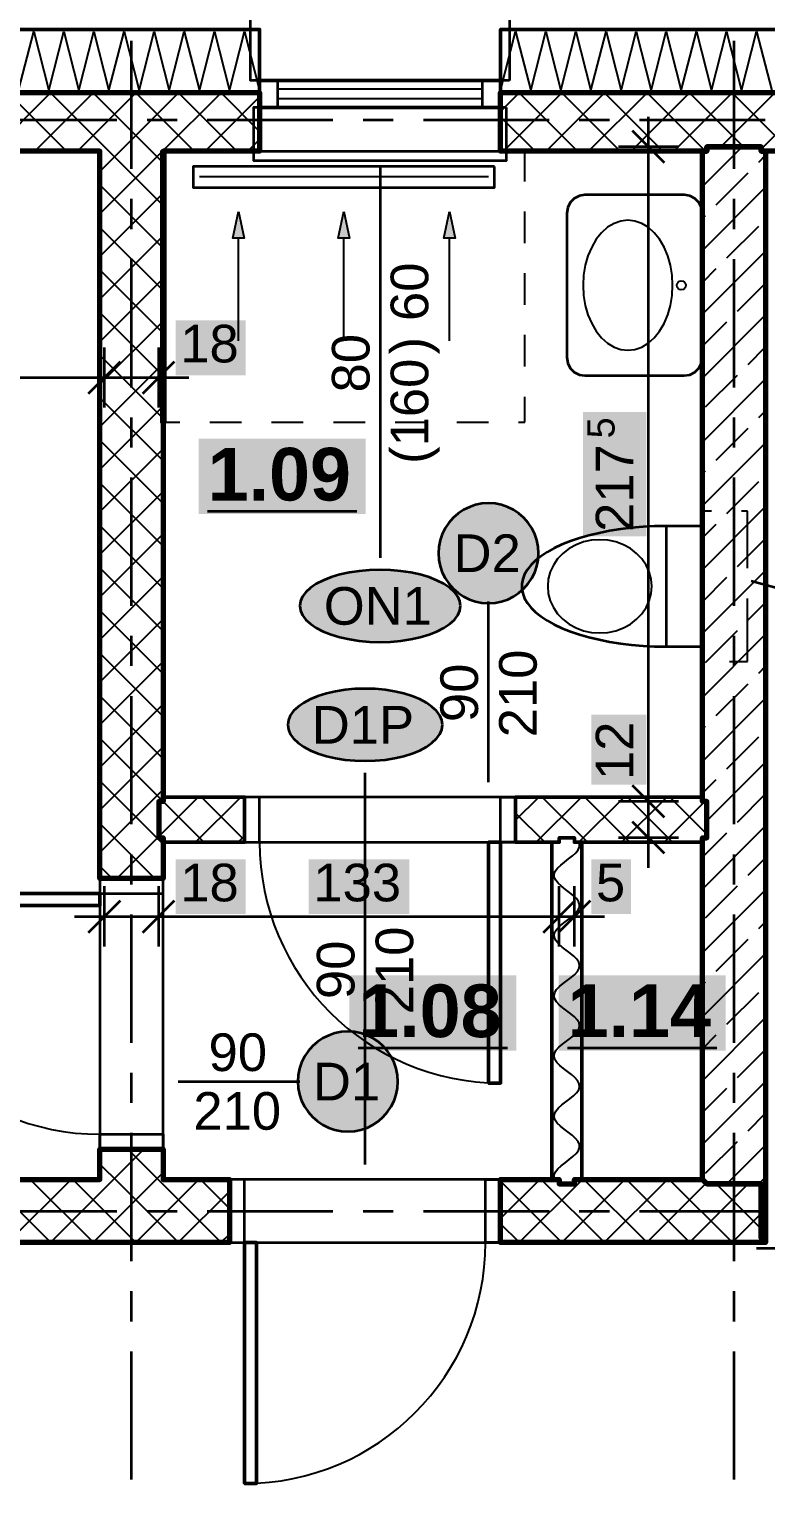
# Model space of a CAD drawing. Header units: metres. Extents: x -6.2 to 22.3, y -6.3 to 13.3.
# Drawn here: x 3.536 to 5.98, y 4.183 to 9.05 of the extents above; entities that cross this region are included whole.
import ezdxf

# ---------------------------------------------------------------- set-up
doc = ezdxf.new("R2010")
doc.units = ezdxf.units.M
for name, pattern in [('KRESKOWA', [5.25, 4.2, -1.05]), ('KRESKOWA_DROBNA', [3.15, 2.1, -1.05]), ('PUNKTOWA', [10.5, 8.4, -1.05, 0, -1.05])]:
    doc.linetypes.add(name, pattern=pattern)
for name, color, linetype, lineweight in [('A-DRZWI', 3, 'Continuous', 35), ('A-KRESKOWANIE', 8, 'Continuous', 18), ('A-MASKA', 7, 'Continuous', 18), ('A-NAD-CIECIEM', 8, 'KRESKOWA', 25), ('A-OKNA', 3, 'Continuous', 35), ('A-OPISY', 2, 'Continuous', 25), ('A-OSIE', 1, 'PUNKTOWA', 25), ('A-POMIESZCZENIA', 2, 'Continuous', 25), ('A-SANITARNE', 6, 'Continuous', 25), ('A-SCHODY', 6, 'Continuous', 25), ('A-SCIANY-DZIAL', 7, 'Continuous', 35), ('A-SCIANY-IZOL', 4, 'Continuous', 35), ('A-SCIANY-KONSTR', 7, 'Continuous', 50), ('A-WIDOK', 7, 'Continuous', 25), ('A-WYMIARY', 1, 'Continuous', 25)]:
    doc.layers.add(name, color=color, linetype=linetype, lineweight=lineweight)
doc.styles.add('PL_ARIAL', font='arial.ttf')
doc.styles.add('PL_ARIAL_B', font='arialbd.ttf')

msp = doc.modelspace()

# ---------------------------------------------------------------- hatches: boundary and pattern name
at = {"layer": 'A-MASKA', "true_color": 0xffffff}
for points in [[(4.0215, 7.9012), (4.2536, 7.9012), (4.2536, 8.0837), (4.0215, 8.0837)], [(5.5835, 7.3658), (5.5835, 7.7792), (5.3735, 7.7792), (5.3735, 7.3658)], [(5.5835, 6.5415), (5.5835, 6.7736), (5.401, 6.7736), (5.401, 6.5415)], [(4.0215, 6.1111), (4.2536, 6.1111), (4.2536, 6.2936), (4.0215, 6.2936)], [(4.4634, 6.1111), (4.7966, 6.1111), (4.7966, 6.2936), (4.4634, 6.2936)], [(5.4015, 6.1111), (5.5325, 6.1111), (5.5325, 6.2936), (5.4015, 6.2936)]]:
    msp.add_hatch(color=7, dxfattribs=at).paths.add_polyline_path(points)
at = {"layer": 'A-OPISY', "true_color": 0xffffff}
for points in [[(5.2261, 7.31), (5.2247, 7.3317), (5.2205, 7.353), (5.2135, 7.3736), (5.2039, 7.3931), (5.1918, 7.4111), (5.1775, 7.4275), (5.1611, 7.4418), (5.1431, 7.4539), (5.1236, 7.4635), (5.103, 7.4705), (5.0817, 7.4747), (5.06, 7.4761), (5.0383, 7.4747), (5.017, 7.4705), (4.9964, 7.4635), (4.9769, 7.4539), (4.9589, 7.4418), (4.9425, 7.4275), (4.9282, 7.4111), (4.9161, 7.3931), (4.9065, 7.3736), (4.8995, 7.353), (4.8953, 7.3317), (4.8939, 7.31), (4.8953, 7.2883), (4.8995, 7.267), (4.9065, 7.2464), (4.9161, 7.2269), (4.9282, 7.2089), (4.9425, 7.1925), (4.9589, 7.1782), (4.9769, 7.1661), (4.9964, 7.1565), (5.017, 7.1495), (5.0383, 7.1453), (5.06, 7.1439), (5.0817, 7.1453), (5.103, 7.1495), (5.1236, 7.1565), (5.1431, 7.1661), (5.1611, 7.1782), (5.1775, 7.1925), (5.1918, 7.2089), (5.2039, 7.2269), (5.2135, 7.2464), (5.2205, 7.267), (5.2247, 7.2883)], [(4.9668, 7.135), (4.9645, 7.1507), (4.9577, 7.1661), (4.9465, 7.1809), (4.931, 7.195), (4.9117, 7.2081), (4.8886, 7.2199), (4.8624, 7.2302), (4.8334, 7.2389), (4.8021, 7.2459), (4.7691, 7.2509), (4.7348, 7.254), (4.7, 7.255), (4.6652, 7.254), (4.6309, 7.2509), (4.5979, 7.2459), (4.5666, 7.2389), (4.5376, 7.2302), (4.5114, 7.2199), (4.4883, 7.2081), (4.469, 7.195), (4.4535, 7.1809), (4.4423, 7.1661), (4.4355, 7.1507), (4.4332, 7.135), (4.4355, 7.1193), (4.4423, 7.1039), (4.4535, 7.0891), (4.469, 7.075), (4.4883, 7.0619), (4.5114, 7.0501), (4.5376, 7.0398), (4.5666, 7.0311), (4.5979, 7.0241), (4.6309, 7.0191), (4.6652, 7.016), (4.7, 7.015), (4.7348, 7.016), (4.7691, 7.0191), (4.8021, 7.0241), (4.8334, 7.0311), (4.8624, 7.0398), (4.8886, 7.0501), (4.9117, 7.0619), (4.931, 7.075), (4.9465, 7.0891), (4.9577, 7.1039), (4.9645, 7.1193)], [(4.9067, 6.74), (4.9045, 6.7557), (4.898, 6.7711), (4.8872, 6.7859), (4.8723, 6.8), (4.8537, 6.8131), (4.8315, 6.8249), (4.8063, 6.8352), (4.7784, 6.8439), (4.7482, 6.8509), (4.7164, 6.8559), (4.6835, 6.859), (4.65, 6.86), (4.6165, 6.859), (4.5836, 6.8559), (4.5518, 6.8509), (4.5216, 6.8439), (4.4937, 6.8352), (4.4685, 6.8249), (4.4463, 6.8131), (4.4277, 6.8), (4.4128, 6.7859), (4.402, 6.7711), (4.3955, 6.7557), (4.3933, 6.74), (4.3955, 6.7243), (4.402, 6.7089), (4.4128, 6.6941), (4.4277, 6.68), (4.4463, 6.6669), (4.4685, 6.6551), (4.4937, 6.6448), (4.5216, 6.6361), (4.5518, 6.6291), (4.5836, 6.6241), (4.6165, 6.621), (4.65, 6.62), (4.6835, 6.621), (4.7164, 6.6241), (4.7482, 6.6291), (4.7784, 6.6361), (4.8063, 6.6448), (4.8315, 6.6551), (4.8537, 6.6669), (4.8723, 6.68), (4.8872, 6.6941), (4.898, 6.7089), (4.9045, 6.7243)], [(4.7592, 5.555), (4.7578, 5.5767), (4.7536, 5.598), (4.7466, 5.6186), (4.737, 5.6381), (4.7249, 5.6561), (4.7106, 5.6725), (4.6942, 5.6868), (4.6762, 5.6989), (4.6567, 5.7085), (4.6361, 5.7155), (4.6148, 5.7197), (4.5931, 5.7211), (4.5714, 5.7197), (4.5501, 5.7155), (4.5295, 5.7085), (4.5101, 5.6989), (4.492, 5.6868), (4.4756, 5.6725), (4.4613, 5.6561), (4.4492, 5.6381), (4.4396, 5.6186), (4.4326, 5.598), (4.4284, 5.5767), (4.427, 5.555), (4.4284, 5.5333), (4.4326, 5.512), (4.4396, 5.4914), (4.4492, 5.4719), (4.4613, 5.4539), (4.4756, 5.4375), (4.492, 5.4232), (4.5101, 5.4111), (4.5295, 5.4015), (4.5501, 5.3945), (4.5714, 5.3903), (4.5931, 5.3889), (4.6148, 5.3903), (4.6361, 5.3945), (4.6567, 5.4015), (4.6762, 5.4111), (4.6942, 5.4232), (4.7106, 5.4375), (4.7249, 5.4539), (4.737, 5.4719), (4.7466, 5.4914), (4.7536, 5.512), (4.7578, 5.5333)]]:
    msp.add_hatch(color=7, dxfattribs=at).paths.add_polyline_path(points)
at = {"layer": 'A-POMIESZCZENIA', "true_color": 0xffffff}
for points in [[(4.0975, 7.44), (4.6525, 7.44), (4.6525, 7.69), (4.0975, 7.69)], [(4.5975, 5.6575), (5.1525, 5.6575), (5.1525, 5.9075), (4.5975, 5.9075)], [(5.2925, 5.6575), (5.8475, 5.6575), (5.8475, 5.9075), (5.2925, 5.9075)]]:
    msp.add_hatch(color=7, dxfattribs=at).paths.add_polyline_path(points)
at = {"layer": 'A-SANITARNE', "true_color": 0x000000}
for points in [[(4.23, 8.445), (4.2487, 8.357), (4.2113, 8.357)], [(4.58, 8.445), (4.5987, 8.357), (4.5613, 8.357)], [(4.93, 8.445), (4.9487, 8.357), (4.9113, 8.357)]]:
    msp.add_hatch(color=7, dxfattribs=at).paths.add_polyline_path(points)

# ---------------------------------------------------------------- linework, layer by layer
at = {"layer": 'A-DRZWI', "lineweight": 35, "ltscale": 0.05}
for points in [[(4.25, 6.35), (4.3, 6.35), (4.3, 6.5), (4.25, 6.5)], [(5.15, 6.35), (5.1, 6.35), (5.1, 6.5), (5.15, 6.5)], [(3.77, 6.23), (3.77, 6.18), (3.98, 6.18), (3.98, 6.23)], [(3.77, 5.33), (3.77, 5.38), (3.98, 5.38), (3.98, 5.33)], [(4.2, 5.02), (4.25, 5.02), (4.25, 5.23), (4.2, 5.23)], [(5.1, 5.02), (5.05, 5.02), (5.05, 5.23), (5.1, 5.23)]]:
    msp.add_lwpolyline(points, close=True, dxfattribs=at)
at = {"layer": 'A-DRZWI', "lineweight": 50, "ltscale": 0.05}
for points in [[(5.1, 6.35), (5.1, 5.55), (5.06, 5.55), (5.06, 6.35)], [(3.77, 6.18), (2.97, 6.18), (2.97, 6.14), (3.77, 6.14)], [(4.25, 5.02), (4.25, 4.22), (4.29, 4.22), (4.29, 5.02)]]:
    msp.add_lwpolyline(points, close=True, dxfattribs=at)
at = {"layer": 'A-DRZWI', "lineweight": 25, "ltscale": 0.05}
for centre, start, end in [((5.1, 6.35), -180, -90), ((3.77, 6.18), -180, -90), ((4.25, 5.02), -90, 0)]:
    msp.add_arc(centre, 0.8, start, end, dxfattribs=at)
at = {"layer": 'A-KRESKOWANIE', "lineweight": 25, "ltscale": 0.05}
for points in [[(3.5, 8.8475), (3.55, 9.0425), (3.6, 8.8475), (3.65, 9.0425), (3.7, 8.8475), (3.75, 9.0425), (3.8, 8.8475), (3.85, 9.0425), (3.9, 8.8475), (3.95, 9.0425), (4, 8.8475), (4.05, 9.0425), (4.1, 8.8475), (4.15, 9.0425), (4.2, 8.8475), (4.25, 9.0425), (4.3, 8.8475)], [(5.1, 8.8475), (5.15, 9.0425), (5.2, 8.8475), (5.25, 9.0425), (5.3, 8.8475), (5.35, 9.0425), (5.4, 8.8475), (5.45, 9.0425), (5.5, 8.8475), (5.55, 9.0425), (5.6, 8.8475), (5.65, 9.0425), (5.7, 8.8475), (5.75, 9.0425), (5.8, 8.8475), (5.85, 9.0425), (5.9, 8.8475), (5.95, 9.0425), (6, 8.8475)], [(3.4124, 8.645), (3.6074, 8.84)], [(3.6587, 8.645), (3.4637, 8.84)], [(3.5538, 8.645), (3.7488, 8.84)], [(3.7851, 8.66), (3.6051, 8.84)], [(3.6953, 8.645), (3.8903, 8.84)], [(3.9265, 8.66), (3.7465, 8.84)], [(3.8517, 8.66), (4.0317, 8.84)], [(4.0829, 8.645), (3.8879, 8.84)], [(3.9781, 8.645), (4.1731, 8.84)], [(4.2243, 8.645), (4.0293, 8.84)], [(4.1195, 8.645), (4.3, 8.8255)], [(4.3, 8.7108), (4.1708, 8.84)], [(5.1, 8.777), (5.163, 8.84)], [(5.1095, 8.645), (5.3045, 8.84)], [(5.3557, 8.645), (5.1607, 8.84)], [(5.2509, 8.645), (5.4459, 8.84)], [(5.4971, 8.645), (5.3021, 8.84)], [(5.3923, 8.645), (5.5873, 8.84)], [(5.6386, 8.645), (5.4436, 8.84)], [(5.5337, 8.645), (5.7287, 8.84)], [(5.78, 8.645), (5.585, 8.84)], [(5.6752, 8.645), (5.8702, 8.84)], [(5.9064, 8.66), (5.7264, 8.84)], [(5.8316, 8.66), (6.0116, 8.84)], [(6.0628, 8.645), (5.8678, 8.84)], [(5.965, 8.652), (6.153, 8.84)], [(5.2143, 8.645), (5.1, 8.7593)], [(4.2609, 8.645), (4.3, 8.6841)], [(3.77, 8.5783), (3.8517, 8.66)], [(3.77, 8.4369), (3.9781, 8.645)], [(3.98, 8.4651), (3.7851, 8.66)], [(3.98, 8.6065), (3.9265, 8.66)], [(5.77, 8.5277), (5.9023, 8.66)], [(5.7806, 8.6444), (5.7812, 8.645)], [(5.785, 8.6488), (5.7962, 8.66)], [(5.9574, 8.609), (5.98, 8.6317)], [(5.816, 8.4676), (5.922, 8.5737)], [(3.98, 8.3237), (3.77, 8.5337)], [(5.77, 8.3156), (5.98, 8.5256)], [(3.77, 8.2955), (3.98, 8.5055)], [(5.77, 8.4217), (5.7806, 8.4322)], [(3.98, 8.1822), (3.77, 8.3922)], [(5.8513, 8.2908), (5.9574, 8.3969)], [(3.77, 8.1541), (3.98, 8.3641)], [(5.77, 8.1035), (5.98, 8.3135)], [(3.98, 8.0408), (3.77, 8.2508)], [(5.77, 8.2095), (5.816, 8.2555)], [(3.77, 8.0126), (3.98, 8.2226)], [(5.8867, 8.1141), (5.98, 8.2074)], [(3.98, 7.8994), (3.77, 8.1094)], [(3.77, 7.8712), (3.98, 8.0812)], [(5.77, 7.8913), (5.98, 8.1013)], [(5.77, 7.9974), (5.8513, 8.0787)], [(5.922, 7.9373), (5.98, 7.9953)], [(3.98, 7.758), (3.77, 7.968)], [(3.77, 7.7298), (3.98, 7.9398)], [(5.77, 7.6792), (5.98, 7.8892)], [(5.7806, 7.7959), (5.8867, 7.9019)], [(3.98, 7.6166), (3.77, 7.8266)], [(3.77, 7.5884), (3.98, 7.7984)], [(5.9574, 7.7605), (5.98, 7.7831)], [(5.816, 7.6191), (5.922, 7.7251)], [(3.98, 7.4751), (3.77, 7.6851)], [(3.77, 7.447), (3.98, 7.657)], [(5.77, 7.4671), (5.98, 7.6771)], [(5.77, 7.5731), (5.7806, 7.5837)], [(5.8513, 7.4423), (5.9574, 7.5484)], [(3.98, 7.3337), (3.77, 7.5437)], [(3.77, 7.3055), (3.98, 7.5155)], [(5.77, 7.2549), (5.98, 7.4649)], [(3.98, 7.1923), (3.77, 7.4023)], [(5.77, 7.361), (5.816, 7.4069)], [(3.77, 7.1641), (3.98, 7.3741)], [(5.8867, 7.2655), (5.98, 7.3589)], [(3.98, 7.0509), (3.77, 7.2609)], [(5.77, 7.0428), (5.98, 7.2528)], [(3.77, 7.0227), (3.98, 7.2327)], [(5.77, 7.1489), (5.8513, 7.2302)], [(3.98, 6.9094), (3.77, 7.1194)], [(5.922, 7.0887), (5.98, 7.1467)], [(3.77, 6.8813), (3.98, 7.0913)], [(5.77, 6.8307), (5.98, 7.0407)], [(5.7806, 6.9473), (5.8867, 7.0534)], [(3.98, 6.768), (3.77, 6.978)], [(3.77, 6.7398), (3.98, 6.9498)], [(5.9574, 6.912), (5.98, 6.9346)], [(5.816, 6.7705), (5.922, 6.8766)], [(3.98, 6.6266), (3.77, 6.8366)], [(5.77, 6.6185), (5.98, 6.8285)], [(3.77, 6.5984), (3.98, 6.8084)], [(5.77, 6.7246), (5.7806, 6.7352)], [(3.98, 6.4852), (3.77, 6.6952)], [(5.8513, 6.5938), (5.9574, 6.6998)], [(3.77, 6.457), (3.98, 6.667)], [(5.785, 6.4214), (5.98, 6.6164)], [(3.98, 6.3438), (3.77, 6.5538)], [(3.77, 6.3156), (3.98, 6.5256)], [(5.77, 6.5125), (5.816, 6.5584)], [(3.965, 6.3692), (4.0958, 6.5)], [(4.1152, 6.35), (3.98, 6.4852)], [(4.0873, 6.35), (4.2373, 6.5)], [(4.25, 6.3566), (4.1066, 6.5)], [(4.25, 6.498), (4.248, 6.5)], [(5.15, 6.4228), (5.2272, 6.5)], [(5.2186, 6.35), (5.3686, 6.5)], [(5.388, 6.35), (5.238, 6.5)], [(5.3601, 6.35), (5.5101, 6.5)], [(5.5294, 6.35), (5.3794, 6.5)], [(5.5015, 6.35), (5.6515, 6.5)], [(5.6708, 6.35), (5.5208, 6.5)], [(5.6429, 6.35), (5.7779, 6.485)], [(5.785, 6.3772), (5.6622, 6.5)], [(5.8867, 6.417), (5.98, 6.5103)], [(5.2466, 6.35), (5.15, 6.4466)], [(3.9523, 6.23), (3.77, 6.4123)], [(5.77, 6.1943), (5.98, 6.4043)], [(5.77, 6.3003), (5.8513, 6.3816)], [(3.8258, 6.23), (3.965, 6.3692)], [(4.2287, 6.35), (4.25, 6.3713)], [(5.2801, 5.23), (5.278, 5.2352), (5.2781, 5.2453), (5.2823, 5.2554), (5.2904, 5.2654), (5.3013, 5.2755), (5.3142, 5.2856), (5.3276, 5.2957), (5.3402, 5.3058), (5.3509, 5.3159), (5.3584, 5.326), (5.3622, 5.3361), (5.3617, 5.3461), (5.3571, 5.3562), (5.3488, 5.3663), (5.3376, 5.3764), (5.3247, 5.3865), (5.3113, 5.3966), (5.2988, 5.4067), (5.2883, 5.4168), (5.2811, 5.4268), (5.2777, 5.4369), (5.2785, 5.447), (5.2835, 5.4571), (5.2921, 5.4672), (5.3035, 5.4773), (5.3165, 5.4874), (5.3299, 5.4975), (5.3423, 5.5075), (5.3524, 5.5176), (5.3594, 5.5277), (5.3624, 5.5378), (5.3612, 5.5479), (5.3559, 5.558), (5.347, 5.5681), (5.3354, 5.5782), (5.3223, 5.5882), (5.309, 5.5983), (5.2968, 5.6084), (5.2868, 5.6185), (5.2802, 5.6286), (5.2775, 5.6387), (5.2791, 5.6488), (5.2847, 5.6589), (5.2939, 5.6689), (5.3056, 5.679), (5.3188, 5.6891), (5.3321, 5.6992), (5.3442, 5.7093), (5.3539, 5.7194), (5.3602, 5.7295), (5.3625, 5.7396), (5.3606, 5.7496), (5.3546, 5.7597), (5.3452, 5.7698), (5.3332, 5.7799), (5.32, 5.79), (5.3068, 5.8001), (5.2948, 5.8102), (5.2854, 5.8203), (5.2794, 5.8304), (5.2775, 5.8404), (5.2798, 5.8505), (5.2861, 5.8606), (5.2958, 5.8707), (5.3079, 5.8808), (5.3212, 5.8909), (5.3344, 5.901), (5.3461, 5.9111), (5.3553, 5.9211), (5.3609, 5.9312), (5.3625, 5.9413), (5.3598, 5.9514), (5.3532, 5.9615), (5.3432, 5.9716), (5.331, 5.9817), (5.3177, 5.9918), (5.3046, 6.0018), (5.293, 6.0119), (5.2841, 6.022), (5.2788, 6.0321), (5.2776, 6.0422), (5.2806, 6.0523), (5.2876, 6.0624), (5.2977, 6.0725), (5.3101, 6.0825), (5.3235, 6.0926), (5.3365, 6.1027), (5.3479, 6.1128), (5.3565, 6.1229), (5.3615, 6.133), (5.3623, 6.1431), (5.3589, 6.1532), (5.3517, 6.1632), (5.3413, 6.1733), (5.3287, 6.1834), (5.3153, 6.1935), (5.3024, 6.2036), (5.2912, 6.2137), (5.2829, 6.2238), (5.2783, 6.2339), (5.2778, 6.2439), (5.2816, 6.254), (5.2891, 6.2641), (5.2998, 6.2742), (5.3124, 6.2843), (5.3258, 6.2944), (5.3387, 6.3045), (5.3496, 6.3146), (5.3577, 6.3246), (5.3619, 6.3347), (5.362, 6.3448), (5.3599, 6.35)], [(5.922, 6.2402), (5.98, 6.2982)], [(3.8109, 6.23), (3.77, 6.2709)], [(3.9673, 6.23), (3.98, 6.2427)], [(5.77, 5.9821), (5.98, 6.1921)], [(5.7806, 6.0988), (5.8867, 6.2049)], [(5.9574, 6.0634), (5.98, 6.0861)], [(5.816, 5.922), (5.922, 6.0281)], [(5.77, 5.77), (5.98, 5.98)], [(5.77, 5.8761), (5.7806, 5.8867)], [(5.8513, 5.7452), (5.9574, 5.8513)], [(5.77, 5.5579), (5.98, 5.7679)], [(5.77, 5.6639), (5.816, 5.7099)], [(5.8867, 5.5685), (5.98, 5.6618)], [(5.77, 5.3457), (5.98, 5.5557)], [(5.77, 5.4518), (5.8513, 5.5331)], [(5.922, 5.3917), (5.98, 5.4497)], [(5.7806, 5.2503), (5.8867, 5.3563)], [(3.77, 5.3256), (3.7744, 5.33)], [(3.8008, 5.215), (3.9158, 5.33)], [(3.965, 5.2274), (3.8624, 5.33)], [(5.8514, 5.215), (5.98, 5.3436)], [(3.836, 5.215), (3.77, 5.281)], [(3.6067, 5.02), (3.3967, 5.23)], [(3.4644, 5.02), (3.6744, 5.23)], [(3.7481, 5.02), (3.5381, 5.23)], [(3.6058, 5.02), (3.8008, 5.215)], [(3.8895, 5.02), (3.6795, 5.23)], [(3.7472, 5.02), (3.9422, 5.215)], [(4.031, 5.02), (3.836, 5.215)], [(3.8886, 5.02), (4.0986, 5.23)], [(3.9422, 5.215), (3.98, 5.2528)], [(4.1724, 5.02), (3.965, 5.2274)], [(4.2, 5.1338), (4.1038, 5.23)], [(5.1, 5.1), (5.23, 5.23)], [(5.3038, 5.02), (5.1, 5.2238)], [(5.1614, 5.02), (5.3714, 5.23)], [(5.4452, 5.02), (5.2352, 5.23)], [(5.3028, 5.02), (5.5128, 5.23)], [(5.5866, 5.02), (5.3766, 5.23)], [(5.4443, 5.02), (5.6543, 5.23)], [(5.728, 5.02), (5.518, 5.23)], [(5.5857, 5.02), (5.7828, 5.2172)], [(5.8694, 5.02), (5.6594, 5.23)], [(5.7271, 5.02), (5.9221, 5.215)], [(5.965, 5.0659), (5.8159, 5.215)], [(5.965, 5.2073), (5.9573, 5.215)], [(5.9575, 5.215), (5.98, 5.2375)], [(4.0301, 5.02), (4.2, 5.1899)], [(5.8685, 5.02), (5.965, 5.1165)], [(5.965, 5.1165), (5.98, 5.1315)], [(5.1623, 5.02), (5.1, 5.0823)], [(4.1715, 5.02), (4.2, 5.0485)]]:
    msp.add_lwpolyline(points, dxfattribs=at)
at = {"layer": 'A-NAD-CIECIEM', "linetype": 'KRESKOWA', "lineweight": 35, "ltscale": 0.05, "flags": 128}
msp.add_lwpolyline([(7.3995, 5), (5.875, 5)], dxfattribs=at)
at = {"layer": 'A-OKNA', "lineweight": 35, "ltscale": 0.05}
for points in [[(5.13, 8.88), (4.27, 8.88), (4.27, 9.09), (5.13, 9.09)], [(5.12, 8.79), (4.28, 8.79), (4.28, 8.615), (5.12, 8.615)]]:
    msp.add_lwpolyline(points, close=True, dxfattribs=at)
at = {"layer": 'A-OKNA', "lineweight": 50, "ltscale": 0.05}
msp.add_lwpolyline([(5.1, 8.79), (4.3, 8.79), (4.3, 8.88), (5.1, 8.88)], close=True, dxfattribs=at)
at = {"layer": 'A-OKNA', "lineweight": 35, "ltscale": 0.05}
for points in [[(4.36, 8.79), (4.36, 8.88)], [(5.04, 8.79), (5.04, 8.88)]]:
    msp.add_lwpolyline(points, dxfattribs=at)
at = {"layer": 'A-OKNA', "lineweight": 25, "ltscale": 0.05}
for points in [[(5.04, 8.8512), (4.36, 8.8512)], [(5.04, 8.8188), (4.36, 8.8188)]]:
    msp.add_lwpolyline(points, dxfattribs=at)
at = {"layer": 'A-OPISY', "lineweight": 35, "ltscale": 0.05}
for points in [[(5.2261, 7.31), (5.2247, 7.3317), (5.2205, 7.353), (5.2135, 7.3736), (5.2039, 7.3931), (5.1918, 7.4111), (5.1775, 7.4275), (5.1611, 7.4418), (5.1431, 7.4539), (5.1236, 7.4635), (5.103, 7.4705), (5.0817, 7.4747), (5.06, 7.4761), (5.0383, 7.4747), (5.017, 7.4705), (4.9964, 7.4635), (4.9769, 7.4539), (4.9589, 7.4418), (4.9425, 7.4275), (4.9282, 7.4111), (4.9161, 7.3931), (4.9065, 7.3736), (4.8995, 7.353), (4.8953, 7.3317), (4.8939, 7.31), (4.8953, 7.2883), (4.8995, 7.267), (4.9065, 7.2464), (4.9161, 7.2269), (4.9282, 7.2089), (4.9425, 7.1925), (4.9589, 7.1782), (4.9769, 7.1661), (4.9964, 7.1565), (5.017, 7.1495), (5.0383, 7.1453), (5.06, 7.1439), (5.0817, 7.1453), (5.103, 7.1495), (5.1236, 7.1565), (5.1431, 7.1661), (5.1611, 7.1782), (5.1775, 7.1925), (5.1918, 7.2089), (5.2039, 7.2269), (5.2135, 7.2464), (5.2205, 7.267), (5.2247, 7.2883)], [(4.9668, 7.135), (4.9645, 7.1507), (4.9577, 7.1661), (4.9465, 7.1809), (4.931, 7.195), (4.9117, 7.2081), (4.8886, 7.2199), (4.8624, 7.2302), (4.8334, 7.2389), (4.8021, 7.2459), (4.7691, 7.2509), (4.7348, 7.254), (4.7, 7.255), (4.6652, 7.254), (4.6309, 7.2509), (4.5979, 7.2459), (4.5666, 7.2389), (4.5376, 7.2302), (4.5114, 7.2199), (4.4883, 7.2081), (4.469, 7.195), (4.4535, 7.1809), (4.4423, 7.1661), (4.4355, 7.1507), (4.4332, 7.135), (4.4355, 7.1193), (4.4423, 7.1039), (4.4535, 7.0891), (4.469, 7.075), (4.4883, 7.0619), (4.5114, 7.0501), (4.5376, 7.0398), (4.5666, 7.0311), (4.5979, 7.0241), (4.6309, 7.0191), (4.6652, 7.016), (4.7, 7.015), (4.7348, 7.016), (4.7691, 7.0191), (4.8021, 7.0241), (4.8334, 7.0311), (4.8624, 7.0398), (4.8886, 7.0501), (4.9117, 7.0619), (4.931, 7.075), (4.9465, 7.0891), (4.9577, 7.1039), (4.9645, 7.1193)], [(4.9067, 6.74), (4.9045, 6.7557), (4.898, 6.7711), (4.8872, 6.7859), (4.8723, 6.8), (4.8537, 6.8131), (4.8315, 6.8249), (4.8063, 6.8352), (4.7784, 6.8439), (4.7482, 6.8509), (4.7164, 6.8559), (4.6835, 6.859), (4.65, 6.86), (4.6165, 6.859), (4.5836, 6.8559), (4.5518, 6.8509), (4.5216, 6.8439), (4.4937, 6.8352), (4.4685, 6.8249), (4.4463, 6.8131), (4.4277, 6.8), (4.4128, 6.7859), (4.402, 6.7711), (4.3955, 6.7557), (4.3933, 6.74), (4.3955, 6.7243), (4.402, 6.7089), (4.4128, 6.6941), (4.4277, 6.68), (4.4463, 6.6669), (4.4685, 6.6551), (4.4937, 6.6448), (4.5216, 6.6361), (4.5518, 6.6291), (4.5836, 6.6241), (4.6165, 6.621), (4.65, 6.62), (4.6835, 6.621), (4.7164, 6.6241), (4.7482, 6.6291), (4.7784, 6.6361), (4.8063, 6.6448), (4.8315, 6.6551), (4.8537, 6.6669), (4.8723, 6.68), (4.8872, 6.6941), (4.898, 6.7089), (4.9045, 6.7243)], [(4.7592, 5.555), (4.7578, 5.5767), (4.7536, 5.598), (4.7466, 5.6186), (4.737, 5.6381), (4.7249, 5.6561), (4.7106, 5.6725), (4.6942, 5.6868), (4.6762, 5.6989), (4.6567, 5.7085), (4.6361, 5.7155), (4.6148, 5.7197), (4.5931, 5.7211), (4.5714, 5.7197), (4.5501, 5.7155), (4.5295, 5.7085), (4.5101, 5.6989), (4.492, 5.6868), (4.4756, 5.6725), (4.4613, 5.6561), (4.4492, 5.6381), (4.4396, 5.6186), (4.4326, 5.598), (4.4284, 5.5767), (4.427, 5.555), (4.4284, 5.5333), (4.4326, 5.512), (4.4396, 5.4914), (4.4492, 5.4719), (4.4613, 5.4539), (4.4756, 5.4375), (4.492, 5.4232), (4.5101, 5.4111), (4.5295, 5.4015), (4.5501, 5.3945), (4.5714, 5.3903), (4.5931, 5.3889), (4.6148, 5.3903), (4.6361, 5.3945), (4.6567, 5.4015), (4.6762, 5.4111), (4.6942, 5.4232), (4.7106, 5.4375), (4.7249, 5.4539), (4.737, 5.4719), (4.7466, 5.4914), (4.7536, 5.512), (4.7578, 5.5333)]]:
    msp.add_lwpolyline(points, close=True, dxfattribs=at)
at = {"layer": 'A-OSIE', "linetype": 'PUNKTOWA', "lineweight": 35, "ltscale": 0.050668, "flags": 128}
for points in [[(3.875, -5.2), (3.875, 12.25)], [(5.875, -5.2), (5.875, 12.25)]]:
    msp.add_lwpolyline(points, dxfattribs=at)
at = {"layer": 'A-OSIE', "linetype": 'PUNKTOWA', "lineweight": 35, "ltscale": 0.049691, "flags": 128}
for points in [[(-5.2, 8.75), (21.305, 8.75)], [(-5.2, 5.125), (21.305, 5.125)]]:
    msp.add_lwpolyline(points, dxfattribs=at)
at = {"layer": 'A-POMIESZCZENIA', "lineweight": 35, "ltscale": 0.05}
for points in [[(4.1275, 7.45), (4.6225, 7.45)], [(4.6275, 5.6675), (5.1225, 5.6675)], [(5.3225, 5.6675), (5.8175, 5.6675)]]:
    msp.add_lwpolyline(points, dxfattribs=at)
at = {"layer": 'A-SANITARNE', "lineweight": 50, "ltscale": 0.05}
msp.add_lwpolyline([(3.985, 8.645), (3.975, 8.645), (3.975, 7.745), (3.985, 7.745)], close=True, dxfattribs=at)
at = {"layer": 'A-SANITARNE', "linetype": 'KRESKOWA_DROBNA', "lineweight": 25, "ltscale": 0.05, "flags": 128}
msp.add_lwpolyline([(5.18, 8.645), (3.98, 8.645), (3.98, 7.745), (5.18, 7.745)], close=True, dxfattribs=at)
at = {"layer": 'A-SANITARNE', "lineweight": 35, "ltscale": 0.05}
for points in [[(5.08, 8.595), (4.08, 8.595), (4.08, 8.525), (5.08, 8.525)], [(5.77, 8.44), (5.7671, 8.4585), (5.7585, 8.4753), (5.7453, 8.4885), (5.7285, 8.4971), (5.71, 8.5), (5.38, 8.5), (5.3615, 8.4971), (5.3447, 8.4885), (5.3315, 8.4753), (5.3229, 8.4585), (5.32, 8.44), (5.32, 7.96), (5.3229, 7.9415), (5.3315, 7.9247), (5.3447, 7.9115), (5.3615, 7.9029), (5.38, 7.9), (5.71, 7.9), (5.7285, 7.9029), (5.7453, 7.9115), (5.7585, 7.9247), (5.7671, 7.9415), (5.77, 7.96)], [(5.77, 7), (5.77, 7.4), (5.65, 7.4), (5.65, 7)]]:
    msp.add_lwpolyline(points, close=True, dxfattribs=at)
at = {"layer": 'A-SANITARNE', "lineweight": 25, "ltscale": 0.05}
for points in [[(5.06, 8.56), (4.1, 8.56)], [(4.23, 8.015), (4.23, 8.355)], [(4.58, 8.015), (4.58, 8.355)], [(4.93, 8.015), (4.93, 8.355)]]:
    msp.add_lwpolyline(points, dxfattribs=at)
for points in [[(4.23, 8.445), (4.2487, 8.357), (4.2113, 8.357)], [(4.58, 8.445), (4.5987, 8.357), (4.5613, 8.357)], [(4.93, 8.445), (4.9487, 8.357), (4.9113, 8.357)], [(5.5225, 8.416), (5.4993, 8.4133), (5.4766, 8.4054), (5.4551, 8.3925), (5.4352, 8.3747), (5.4175, 8.3527), (5.4024, 8.327), (5.3902, 8.2981), (5.3813, 8.2667), (5.3758, 8.2338), (5.374, 8.2), (5.3758, 8.1662), (5.3813, 8.1333), (5.3902, 8.1019), (5.4024, 8.073), (5.4175, 8.0473), (5.4352, 8.0253), (5.4551, 8.0075), (5.4766, 7.9946), (5.4993, 7.9867), (5.5225, 7.984), (5.5457, 7.9867), (5.5684, 7.9946), (5.5899, 8.0075), (5.6098, 8.0253), (5.6275, 8.0473), (5.6426, 8.073), (5.6548, 8.1019), (5.6637, 8.1333), (5.6692, 8.1662), (5.671, 8.2), (5.6692, 8.2338), (5.6637, 8.2667), (5.6548, 8.2981), (5.6426, 8.327), (5.6275, 8.3527), (5.6098, 8.3747), (5.5899, 8.3925), (5.5684, 8.4054), (5.5457, 8.4133)], [(5.4292, 7.355), (5.4022, 7.3531), (5.3758, 7.3474), (5.3508, 7.3381), (5.3276, 7.3254), (5.307, 7.3096), (5.2894, 7.2911), (5.2752, 7.2704), (5.2649, 7.2479), (5.2585, 7.2242), (5.2564, 7.2), (5.2585, 7.1758), (5.2649, 7.1521), (5.2752, 7.1296), (5.2894, 7.1089), (5.307, 7.0904), (5.3276, 7.0746), (5.3508, 7.0619), (5.3758, 7.0526), (5.4022, 7.0469), (5.4292, 7.045), (5.4562, 7.0469), (5.4826, 7.0526), (5.5076, 7.0619), (5.5308, 7.0746), (5.5514, 7.0904), (5.569, 7.1089), (5.5832, 7.1296), (5.5935, 7.1521), (5.5999, 7.1758), (5.602, 7.2), (5.5999, 7.2242), (5.5935, 7.2479), (5.5832, 7.2704), (5.569, 7.2911), (5.5514, 7.3096), (5.5308, 7.3254), (5.5076, 7.3381), (5.4826, 7.3474), (5.4562, 7.3531)]]:
    msp.add_lwpolyline(points, close=True, dxfattribs=at)
at = {"layer": 'A-SANITARNE', "linetype": 'KRESKOWA', "lineweight": 25, "ltscale": 0.05, "flags": 128}
msp.add_lwpolyline([(5.92, 6.95), (5.92, 7.45), (5.77, 7.45), (5.77, 6.95)], close=True, dxfattribs=at)
at = {"layer": 'A-SANITARNE', "lineweight": 35, "ltscale": 0.05}
msp.add_lwpolyline([(5.65, 7.4), (5.6114, 7.3994), (5.573, 7.3974), (5.5351, 7.3942), (5.498, 7.3897), (5.4619, 7.384), (5.4269, 7.3771), (5.3935, 7.369), (5.3616, 7.3599), (5.3317, 7.3497), (5.3038, 7.3385), (5.2782, 7.3265), (5.255, 7.3136), (5.2343, 7.3), (5.2163, 7.2857), (5.2012, 7.2709), (5.189, 7.2556), (5.1797, 7.24), (5.1735, 7.2241), (5.1704, 7.2081), (5.1704, 7.1919), (5.1735, 7.1759), (5.1797, 7.16), (5.189, 7.1444), (5.2012, 7.1291), (5.2163, 7.1143), (5.2343, 7.1), (5.255, 7.0864), (5.2782, 7.0735), (5.3038, 7.0615), (5.3317, 7.0503), (5.3616, 7.0401), (5.3935, 7.031), (5.4269, 7.0229), (5.4619, 7.016), (5.498, 7.0103), (5.5351, 7.0058), (5.573, 7.0026), (5.6114, 7.0006), (5.65, 7)], dxfattribs=at)
at = {"layer": 'A-SANITARNE', "lineweight": 25, "ltscale": 0.05}
msp.add_circle((5.7, 8.2), 0.015, dxfattribs=at)
at = {"layer": 'A-SCHODY', "lineweight": 35, "ltscale": 0.05}
msp.add_lwpolyline([(7.1633, 6.8829), (6.6054, 7.0343), (6.5271, 6.9747), (6.5679, 7.1253), (6.4896, 7.0657), (5.9317, 7.2171)], dxfattribs=at)
at = {"layer": 'A-SCIANY-DZIAL', "lineweight": 50, "ltscale": 0.05}
for points in [[(3.965, 6.485), (3.965, 6.485), (3.965, 6.485), (3.965, 6.485), (3.965, 6.485), (3.98, 6.485), (3.98, 6.485), (3.98, 6.485), (3.98, 6.485), (3.98, 6.485), (3.98, 6.485), (3.98, 6.485), (3.98, 6.485), (3.98, 6.485), (3.98, 6.485), (3.98, 6.485), (3.98, 6.485), (3.98, 6.485), (3.98, 6.485), (3.98, 6.485), (3.98, 6.485), (3.98, 6.485), (3.98, 6.5), (3.98, 6.5), (3.98, 6.5), (3.98, 6.5), (3.98, 6.5), (4.25, 6.5), (4.25, 6.5), (4.25, 6.5), (4.25, 6.5), (4.25, 6.5), (4.25, 6.35), (4.25, 6.35), (4.25, 6.35), (3.98, 6.35), (3.98, 6.35), (3.98, 6.35), (3.98, 6.35), (3.98, 6.365), (3.98, 6.365), (3.98, 6.365), (3.98, 6.365), (3.98, 6.365), (3.98, 6.365), (3.98, 6.365), (3.98, 6.365), (3.98, 6.365), (3.98, 6.365), (3.98, 6.365), (3.98, 6.365), (3.98, 6.365), (3.98, 6.365), (3.98, 6.365), (3.98, 6.365), (3.98, 6.365), (3.965, 6.365), (3.965, 6.365), (3.965, 6.365), (3.965, 6.365), (3.965, 6.365)], [(5.15, 6.365), (5.15, 6.5), (5.15, 6.5), (5.15, 6.5), (5.15, 6.5), (5.15, 6.5), (5.77, 6.5), (5.77, 6.5), (5.77, 6.5), (5.77, 6.5), (5.77, 6.5), (5.77, 6.485), (5.77, 6.485), (5.77, 6.485), (5.77, 6.485), (5.77, 6.485), (5.77, 6.485), (5.77, 6.485), (5.77, 6.485), (5.77, 6.485), (5.77, 6.485), (5.77, 6.485), (5.77, 6.485), (5.77, 6.485), (5.77, 6.485), (5.77, 6.485), (5.77, 6.485), (5.77, 6.485), (5.785, 6.485), (5.785, 6.485), (5.785, 6.485), (5.785, 6.485), (5.785, 6.485), (5.785, 6.365), (5.785, 6.365), (5.785, 6.365), (5.785, 6.365), (5.785, 6.365), (5.77, 6.365), (5.77, 6.365), (5.77, 6.365), (5.77, 6.365), (5.77, 6.365), (5.77, 6.365), (5.77, 6.365), (5.77, 6.365), (5.77, 6.365), (5.77, 6.365), (5.77, 6.365), (5.77, 6.365), (5.77, 6.365), (5.77, 6.365), (5.77, 6.365), (5.77, 6.365), (5.77, 6.365), (5.77, 6.35), (5.77, 6.35), (5.77, 6.35), (5.345, 6.35), (5.345, 6.35), (5.345, 6.35), (5.345, 6.365), (5.345, 6.365), (5.345, 6.365), (5.345, 6.365), (5.345, 6.365), (5.345, 6.365), (5.345, 6.365), (5.345, 6.365), (5.345, 6.365), (5.345, 6.365), (5.345, 6.365), (5.345, 6.365), (5.345, 6.365), (5.345, 6.365), (5.345, 6.365), (5.345, 6.365), (5.345, 6.365), (5.295, 6.365), (5.295, 6.365), (5.295, 6.365), (5.295, 6.365), (5.295, 6.365), (5.295, 6.365), (5.295, 6.365), (5.295, 6.365), (5.295, 6.365), (5.295, 6.365), (5.295, 6.365), (5.295, 6.365), (5.295, 6.365), (5.295, 6.365), (5.295, 6.365), (5.295, 6.365), (5.295, 6.365), (5.295, 6.35), (5.295, 6.35), (5.295, 6.35), (5.15, 6.35), (5.15, 6.35), (5.15, 6.35), (5.15, 6.365)], [(5.27, 5.23), (5.27, 5.23), (5.27, 5.23), (5.27, 6.35), (5.27, 6.35), (5.27, 6.35), (5.27, 6.35), (5.27, 6.35), (5.295, 6.35), (5.295, 6.35), (5.295, 6.35), (5.295, 6.35), (5.295, 6.35), (5.295, 6.35), (5.295, 6.35), (5.295, 6.35), (5.295, 6.35), (5.295, 6.35), (5.295, 6.35), (5.295, 6.35), (5.295, 6.35), (5.295, 6.35), (5.295, 6.35), (5.295, 6.35), (5.295, 6.35), (5.295, 6.365), (5.295, 6.365), (5.295, 6.365), (5.295, 6.365), (5.295, 6.365), (5.345, 6.365), (5.345, 6.365), (5.345, 6.365), (5.345, 6.365), (5.345, 6.365), (5.345, 6.35), (5.345, 6.35), (5.345, 6.35), (5.345, 6.35), (5.345, 6.35), (5.345, 6.35), (5.345, 6.35), (5.345, 6.35), (5.345, 6.35), (5.345, 6.35), (5.345, 6.35), (5.345, 6.35), (5.345, 6.35), (5.345, 6.35), (5.345, 6.35), (5.345, 6.35), (5.345, 6.35), (5.37, 6.35), (5.37, 6.35), (5.37, 6.35), (5.37, 5.23), (5.37, 5.23), (5.37, 5.23), (5.345, 5.23), (5.345, 5.23), (5.345, 5.23), (5.345, 5.23), (5.345, 5.23), (5.345, 5.23), (5.345, 5.23), (5.345, 5.23), (5.345, 5.23), (5.345, 5.23), (5.345, 5.23), (5.345, 5.23), (5.345, 5.23), (5.345, 5.23), (5.345, 5.23), (5.345, 5.23), (5.345, 5.23), (5.345, 5.215), (5.345, 5.215), (5.345, 5.215), (5.345, 5.215), (5.345, 5.215), (5.295, 5.215), (5.295, 5.215), (5.295, 5.215), (5.295, 5.215), (5.295, 5.215), (5.295, 5.23), (5.295, 5.23), (5.295, 5.23), (5.295, 5.23), (5.295, 5.23), (5.295, 5.23), (5.295, 5.23), (5.295, 5.23), (5.295, 5.23), (5.295, 5.23), (5.295, 5.23), (5.295, 5.23), (5.295, 5.23), (5.295, 5.23), (5.295, 5.23), (5.295, 5.23), (5.295, 5.23), (5.27, 5.23), (5.27, 5.23)]]:
    msp.add_lwpolyline(points, close=True, dxfattribs=at)
at = {"layer": 'A-SCIANY-IZOL', "lineweight": 50, "ltscale": 0.05}
msp.add_lwpolyline([(-0.3, 9.05), (4.3, 9.05), (4.3, 9.05), (4.3, 9.05), (4.3, 8.84), (4.3, 8.84), (4.3, 8.84), (-0.09, 8.84)], dxfattribs=at)
msp.add_lwpolyline([(5.1, 8.84), (5.1, 8.84), (5.1, 9.05), (5.1, 9.05), (5.1, 9.05), (10.05, 9.05), (10.05, 9.05), (10.05, 9.05), (10.05, 8.84), (10.05, 8.84), (10.05, 8.84), (5.1, 8.84)], close=True, dxfattribs=at)
at = {"layer": 'A-SCIANY-KONSTR', "lineweight": 70, "ltscale": 0.05}
for points in [[(-0.09, 8.84), (4.3, 8.84), (4.3, 8.84), (4.3, 8.84), (4.3, 8.84), (4.3, 8.645), (4.3, 8.645), (4.3, 8.645), (4.3, 8.645), (3.98, 8.645), (3.98, 8.645), (3.98, 8.645), (3.98, 8.645), (3.98, 8.645), (3.98, 8.645), (3.98, 8.645), (3.98, 8.645), (3.98, 8.645), (3.98, 8.645), (3.98, 8.645), (3.98, 8.645), (3.98, 8.645), (3.98, 8.645), (3.98, 8.645), (3.98, 8.645), (3.98, 8.645), (3.98, 6.485), (3.98, 6.485), (3.98, 6.485), (3.965, 6.485), (3.965, 6.485), (3.965, 6.485), (3.965, 6.485), (3.965, 6.485), (3.965, 6.485), (3.965, 6.485), (3.965, 6.485), (3.965, 6.485), (3.965, 6.485), (3.965, 6.485), (3.965, 6.485), (3.965, 6.485), (3.965, 6.485), (3.965, 6.485), (3.965, 6.485), (3.965, 6.485), (3.965, 6.365), (3.965, 6.365), (3.965, 6.365), (3.965, 6.365), (3.965, 6.365), (3.965, 6.365), (3.965, 6.365), (3.965, 6.365), (3.965, 6.365), (3.965, 6.365), (3.965, 6.365), (3.965, 6.365), (3.965, 6.365), (3.965, 6.365), (3.965, 6.365), (3.965, 6.365), (3.965, 6.365), (3.98, 6.365), (3.98, 6.365), (3.98, 6.365), (3.98, 6.23), (3.98, 6.23), (3.98, 6.23), (3.77, 6.23), (3.77, 6.23), (3.77, 6.23), (3.77, 8.645), (3.77, 8.645), (3.77, 8.645), (3.77, 8.645), (3.77, 8.645), (3.77, 8.645), (3.77, 8.645), (3.77, 8.645), (3.77, 8.645), (3.77, 8.645), (3.77, 8.645), (3.77, 8.645), (3.77, 8.645), (3.77, 8.645), (3.77, 8.645), (3.77, 8.645), (3.77, 8.645), (0.105, 8.645)], [(8.41, 8.645), (5.965, 8.645), (5.965, 8.645), (5.965, 8.645), (5.965, 8.645), (5.965, 8.66), (5.965, 8.66), (5.965, 8.66), (5.965, 8.66), (5.965, 8.66), (5.965, 8.66), (5.965, 8.66), (5.965, 8.66), (5.965, 8.66), (5.965, 8.66), (5.965, 8.66), (5.965, 8.66), (5.965, 8.66), (5.965, 8.66), (5.965, 8.66), (5.965, 8.66), (5.965, 8.66), (5.785, 8.66), (5.785, 8.66), (5.785, 8.66), (5.785, 8.66), (5.785, 8.66), (5.785, 8.66), (5.785, 8.66), (5.785, 8.66), (5.785, 8.66), (5.785, 8.66), (5.785, 8.66), (5.785, 8.66), (5.785, 8.66), (5.785, 8.66), (5.785, 8.66), (5.785, 8.66), (5.785, 8.66), (5.785, 8.645), (5.785, 8.645), (5.785, 8.645), (5.785, 8.645), (5.1, 8.645), (5.1, 8.645), (5.1, 8.645), (5.1, 8.645), (5.1, 8.84), (5.1, 8.84), (5.1, 8.84), (5.1, 8.84), (10.05, 8.84)], [(0.105, 5.23), (3.77, 5.23), (3.77, 5.23), (3.77, 5.23), (3.77, 5.23), (3.77, 5.23), (3.77, 5.23), (3.77, 5.23), (3.77, 5.23), (3.77, 5.23), (3.77, 5.23), (3.77, 5.23), (3.77, 5.23), (3.77, 5.23), (3.77, 5.23), (3.77, 5.23), (3.77, 5.23), (3.77, 5.23), (3.77, 5.33), (3.77, 5.33), (3.77, 5.33), (3.98, 5.33), (3.98, 5.33), (3.98, 5.33), (3.98, 5.23), (3.98, 5.23), (3.98, 5.23), (3.98, 5.23), (3.98, 5.23), (3.98, 5.23), (3.98, 5.23), (3.98, 5.23), (3.98, 5.23), (3.98, 5.23), (3.98, 5.23), (3.98, 5.23), (3.98, 5.23), (3.98, 5.23), (3.98, 5.23), (3.98, 5.23), (3.98, 5.23), (4.2, 5.23), (4.2, 5.23), (4.2, 5.23), (4.2, 5.23), (4.2, 5.23), (4.2, 5.02), (4.2, 5.02), (4.2, 5.02), (0.105, 5.02)]]:
    msp.add_lwpolyline(points, dxfattribs=at)
for points in [[(5.77, 6.365), (5.77, 6.365), (5.77, 6.365), (5.785, 6.365), (5.785, 6.365), (5.785, 6.365), (5.785, 6.365), (5.785, 6.365), (5.785, 6.365), (5.785, 6.365), (5.785, 6.365), (5.785, 6.365), (5.785, 6.365), (5.785, 6.365), (5.785, 6.365), (5.785, 6.365), (5.785, 6.365), (5.785, 6.365), (5.785, 6.365), (5.785, 6.365), (5.785, 6.485), (5.785, 6.485), (5.785, 6.485), (5.785, 6.485), (5.785, 6.485), (5.785, 6.485), (5.785, 6.485), (5.785, 6.485), (5.785, 6.485), (5.785, 6.485), (5.785, 6.485), (5.785, 6.485), (5.785, 6.485), (5.785, 6.485), (5.785, 6.485), (5.785, 6.485), (5.785, 6.485), (5.77, 6.485), (5.77, 6.485), (5.77, 6.485), (5.77, 6.485), (5.77, 6.485), (5.77, 8.645), (5.77, 8.645), (5.77, 8.645), (5.77, 8.645), (5.77, 8.645), (5.785, 8.645), (5.785, 8.645), (5.785, 8.645), (5.785, 8.645), (5.785, 8.645), (5.785, 8.645), (5.785, 8.645), (5.785, 8.645), (5.785, 8.645), (5.785, 8.645), (5.785, 8.645), (5.785, 8.645), (5.785, 8.645), (5.785, 8.645), (5.785, 8.645), (5.785, 8.645), (5.785, 8.645), (5.785, 8.66), (5.785, 8.66), (5.785, 8.66), (5.785, 8.66), (5.785, 8.66), (5.965, 8.66), (5.965, 8.66), (5.965, 8.66), (5.965, 8.66), (5.965, 8.66), (5.965, 8.645), (5.965, 8.645), (5.965, 8.645), (5.965, 8.645), (5.965, 8.645), (5.965, 8.645), (5.965, 8.645), (5.965, 8.645), (5.965, 8.645), (5.965, 8.645), (5.965, 8.645), (5.965, 8.645), (5.965, 8.645), (5.965, 8.645), (5.965, 8.645), (5.965, 8.645), (5.965, 8.645), (5.98, 8.645), (5.98, 8.645), (5.98, 8.645), (5.98, 8.645), (5.98, 5.02), (5.98, 5.02), (5.98, 5.02), (5.98, 5.02), (5.965, 5.035), (5.965, 5.035), (5.965, 5.035), (5.965, 5.215), (5.965, 5.215), (5.965, 5.215), (5.965, 5.215), (5.965, 5.215), (5.965, 5.215), (5.965, 5.215), (5.965, 5.215), (5.965, 5.215), (5.965, 5.215), (5.965, 5.215), (5.965, 5.215), (5.965, 5.215), (5.965, 5.215), (5.965, 5.215), (5.965, 5.215), (5.965, 5.215), (5.785, 5.215), (5.785, 5.215), (5.785, 5.215), (5.785, 5.215), (5.785, 5.215), (5.77, 5.23), (5.77, 5.23), (5.77, 5.23), (5.77, 5.23), (5.77, 5.23), (5.77, 6.365), (5.77, 6.365)], [(5.1, 5.035), (5.1, 5.23), (5.1, 5.23), (5.1, 5.23), (5.1, 5.23), (5.1, 5.23), (5.295, 5.23), (5.295, 5.23), (5.295, 5.23), (5.295, 5.23), (5.295, 5.23), (5.295, 5.215), (5.295, 5.215), (5.295, 5.215), (5.295, 5.215), (5.295, 5.215), (5.295, 5.215), (5.295, 5.215), (5.295, 5.215), (5.295, 5.215), (5.295, 5.215), (5.295, 5.215), (5.295, 5.215), (5.295, 5.215), (5.295, 5.215), (5.295, 5.215), (5.295, 5.215), (5.295, 5.215), (5.345, 5.215), (5.345, 5.215), (5.345, 5.215), (5.345, 5.215), (5.345, 5.215), (5.345, 5.215), (5.345, 5.215), (5.345, 5.215), (5.345, 5.215), (5.345, 5.215), (5.345, 5.215), (5.345, 5.215), (5.345, 5.215), (5.345, 5.215), (5.345, 5.215), (5.345, 5.215), (5.345, 5.215), (5.345, 5.23), (5.345, 5.23), (5.345, 5.23), (5.345, 5.23), (5.345, 5.23), (5.77, 5.23), (5.77, 5.23), (5.77, 5.23), (5.77, 5.23), (5.77, 5.23), (5.785, 5.215), (5.785, 5.215), (5.785, 5.215), (5.785, 5.215), (5.785, 5.215), (5.785, 5.215), (5.785, 5.215), (5.785, 5.215), (5.785, 5.215), (5.965, 5.215), (5.965, 5.215), (5.965, 5.215), (5.965, 5.215), (5.965, 5.215), (5.965, 5.035), (5.965, 5.035), (5.965, 5.035), (5.965, 5.035), (5.965, 5.035), (5.965, 5.035), (5.965, 5.035), (5.965, 5.035), (5.965, 5.035), (5.98, 5.02), (5.98, 5.02), (5.98, 5.02), (5.98, 5.02), (5.1, 5.02), (5.1, 5.02), (5.1, 5.02), (5.1, 5.035)]]:
    msp.add_lwpolyline(points, close=True, dxfattribs=at)
at = {"layer": 'A-WIDOK', "lineweight": 35, "ltscale": 0.05}
for points in [[(4.3005, 8.645), (5.0995, 8.645)], [(5.1495, 6.5), (4.2505, 6.5)], [(4.2505, 6.35), (5.1495, 6.35)], [(3.77, 6.2295), (3.77, 5.3305)], [(3.98, 5.3305), (3.98, 6.2295)], [(5.0995, 5.23), (4.2005, 5.23)], [(4.2005, 5.02), (5.0995, 5.02)]]:
    msp.add_lwpolyline(points, dxfattribs=at)
at = {"layer": 'A-WYMIARY', "lineweight": 35, "ltscale": 0.05}
for points in [[(5.644, 8.607), (5.538, 8.713)], [(5.591, 6.265), (5.591, 8.76)], [(5.691, 8.66), (5.491, 8.66)], [(4.7, 8.595), (4.7, 7.295)], [(3.785, 7.7937), (3.785, 7.9937)], [(3.965, 7.7937), (3.965, 7.9937)], [(3.732, 7.8407), (3.838, 7.9467)], [(3.912, 7.8407), (4.018, 7.9467)], [(-0.01, 7.8937), (4.065, 7.8937)], [(5.06, 6.55), (5.06, 7.15)], [(4.65, 5.28), (4.65, 6.58)], [(5.644, 6.432), (5.538, 6.538)], [(5.691, 6.485), (5.491, 6.485)], [(5.644, 6.312), (5.538, 6.418)], [(5.691, 6.365), (5.491, 6.365)], [(3.785, 6.0036), (3.785, 6.2036)], [(3.965, 6.0036), (3.965, 6.2036)], [(5.295, 6.0036), (5.295, 6.2036)], [(5.345, 6.0036), (5.345, 6.2036)], [(3.732, 6.0506), (3.838, 6.1566)], [(3.912, 6.0506), (4.018, 6.1566)], [(5.242, 6.0506), (5.348, 6.1566)], [(5.292, 6.0506), (5.398, 6.1566)], [(3.685, 6.1036), (5.445, 6.1036)], [(4.03, 5.555), (4.4331, 5.555)]]:
    msp.add_lwpolyline(points, dxfattribs=at)

# ---------------------------------------------------------------- texts
at = {"layer": 'A-OPISY', "style": 'PL_ARIAL'}
for s, p in [('D2', (4.9439, 7.2475)), ('ON1', (4.5132, 7.0725)), ('D1P', (4.4733, 6.6775)), ('D1', (4.477, 5.4925))]:
    msp.add_text(s, height=0.125, dxfattribs=at).set_placement(p)
at = {"layer": 'A-POMIESZCZENIA', "style": 'PL_ARIAL_B'}
for s, p in [('1.09', (4.1275, 7.485)), ('1.08', (4.6275, 5.7025)), ('1.14', (5.3225, 5.7025))]:
    msp.add_text(s, height=0.175, dxfattribs=at).set_placement(p)
at = {"layer": 'A-WYMIARY', "style": 'PL_ARIAL'}
for s, height, p in [('60', 0.125, (4.86, 8.0813)), ('80', 0.125, (4.665, 7.844)), (') ', 0.125, (4.86, 7.9703)), ('(160', 0.125, (4.86, 7.6067)), ('5', 0.09, (5.4785, 7.6914)), ('217', 0.125, (5.541, 7.3808)), ('210', 0.125, (5.22, 6.6984)), ('90', 0.125, (5.025, 6.749)), ('12', 0.125, (5.541, 6.5565)), ('210', 0.125, (4.81, 5.7784)), ('90', 0.125, (4.615, 5.829))]:
    msp.add_text(s, height=height, rotation=90, dxfattribs=at).set_placement(p)
for s, p in [('18', (4.0365, 7.9437)), ('18', (4.0365, 6.1536)), ('133', (4.4784, 6.1536)), ('5', (5.4165, 6.1536)), ('90', (4.1305, 5.59)), ('210', (4.08, 5.395))]:
    msp.add_text(s, height=0.125, dxfattribs=at).set_placement(p)

doc.saveas('drawing.dxf')
